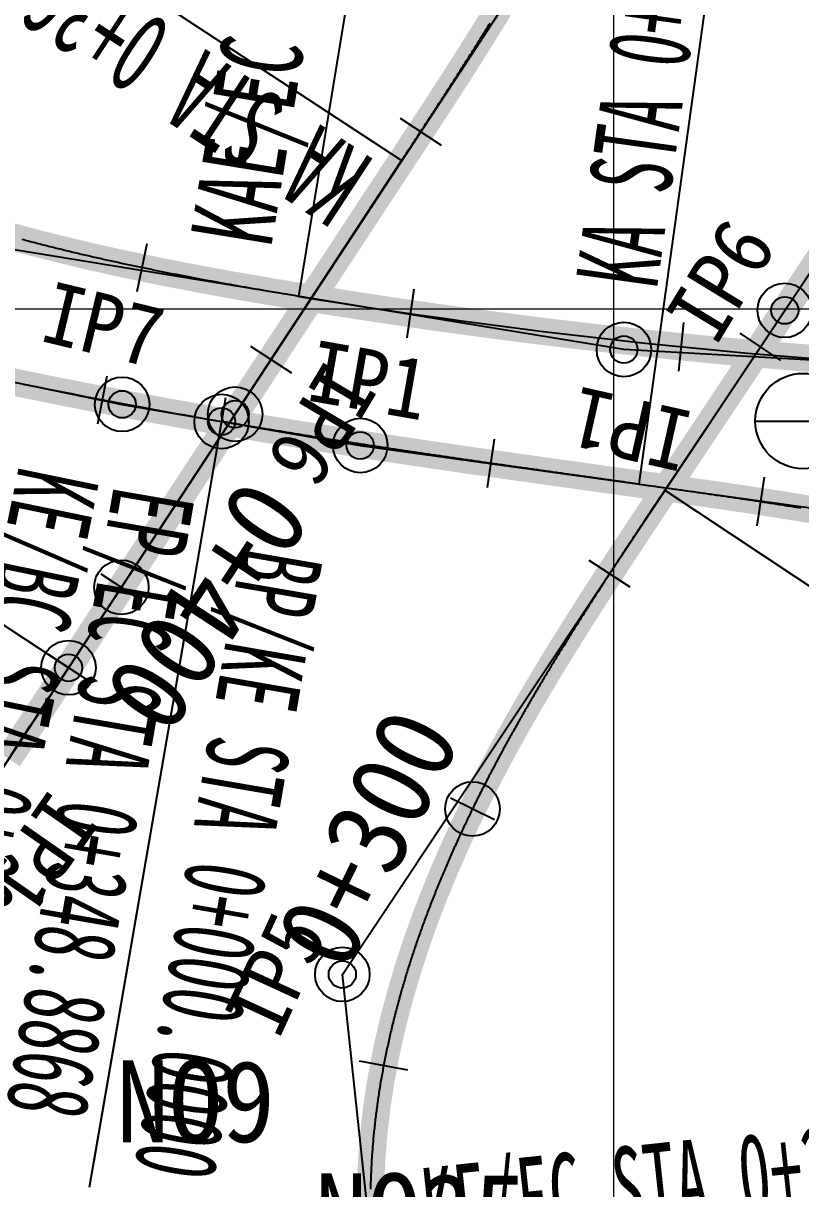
# Model space of a CAD drawing. Header units: metres. Extents: x 222706 to 224249, y 221324 to 222332.
# Drawn here: x 223063.9 to 223121, y 221839 to 221924.6 of the extents above; entities that cross this region are included whole.
import ezdxf
from ezdxf.enums import TextEntityAlignment as Align

# ---------------------------------------------------------------- set-up
doc = ezdxf.new("R2010")
doc.units = ezdxf.units.M
for name, color, linetype in [('CA-ALGN-CNTL', 2, 'Continuous'), ('CA-ALGN-IPLN', 1, 'Continuous'), ('CA-ALGN-IPSM', 2, 'Continuous'), ('CA-ALGN-STSM', 2, 'Continuous'), ('CA-ALGN-SUBL', 1, 'Continuous'), ('CA-ALGN-SUBT', 2, 'Continuous'), ('CA-ALGN-TEXT', 3, 'Continuous'), ('CV-GRID-LINE', 1, 'Continuous'), ('CV-SURV-SYMB', 3, 'Continuous'), ('CV-SURV-TEXT', 3, 'Continuous')]:
    doc.layers.add(name, color=color, linetype=linetype)
doc.styles.add('GTXT', font='DotumChe.ttf')
doc.styles.add('Han_Romanstyle', font='DotumChe.ttf')

# ---------------------------------------------------------------- blocks, each defined once
blk = doc.blocks.new('CASTAMS')
blk.add_line((0, -1.5), (0, 1.5))
at = {"style": 'GTXT', "flags": 1}
for tag, p in [('STA_DST', (0, -3.625)), ('XSEC_DAT', (0, -6.855))]:
    blk.add_attdef(tag, text='', height=2.5, dxfattribs=at).set_placement(p, align=Align.MIDDLE)

msp = doc.modelspace()

# ---------------------------------------------------------------- linework, layer by layer
at = {"layer": 'CA-ALGN-CNTL'}
for p, q in [((223111.022, 221890.32), (223128.588, 221916.705)), ((223091.7, 221914.505), (223067.263, 221877.277))]:
    msp.add_line(p, q, dxfattribs=at)
at = {"layer": 'CA-ALGN-CNTL', "const_width": 2}
for points in [[(223099.501, 221926.757), (223098.465, 221925.046), (223097.412, 221923.346), (223096.345, 221921.654), (223095.266, 221919.97), (223094.179, 221918.292), (223093.085, 221916.617), (223091.989, 221914.944), (223091.7, 221914.505), (223067.263, 221877.277)], [(223089.413, 221837.068), (223089.414, 221839.068), (223089.495, 221841.066), (223089.653, 221843.059), (223089.886, 221845.046), (223090.19, 221847.022), (223090.561, 221848.988), (223090.998, 221850.939), (223091.496, 221852.876), (223092.052, 221854.797), (223092.664, 221856.701), (223093.327, 221858.588), (223094.039, 221860.457), (223094.796, 221862.308), (223095.597, 221864.141), (223096.436, 221865.956), (223097.312, 221867.754), (223098.222, 221869.535), (223099.163, 221871.3), (223100.131, 221873.05), (223101.125, 221874.785), (223102.142, 221876.507), (223103.179, 221878.218), (223104.233, 221879.917), (223105.302, 221881.607), (223106.384, 221883.29), (223107.476, 221884.965), (223108.576, 221886.636), (223109.68, 221888.303), (223110.788, 221889.968), (223111.022, 221890.32), (223128.588, 221916.705)], [(223122.152, 221899.949), (223120.158, 221900.11), (223118.165, 221900.279), (223116.173, 221900.457), (223114.182, 221900.644), (223112.192, 221900.84), (223110.202, 221901.044), (223108.214, 221901.257), (223106.226, 221901.479), (223104.239, 221901.709), (223102.254, 221901.949), (223100.269, 221902.197), (223098.286, 221902.453), (223096.303, 221902.719), (223094.322, 221902.993), (223092.342, 221903.276), (223090.364, 221903.567), (223088.386, 221903.868), (223086.41, 221904.177), (223084.436, 221904.494), (223084.169, 221904.538), (223082.196, 221904.865), (223080.225, 221905.204), (223078.256, 221905.555), (223076.29, 221905.92), (223074.327, 221906.302), (223072.367, 221906.701), (223070.412, 221907.121), (223068.461, 221907.563), (223066.516, 221908.029), (223064.577, 221908.52), (223062.646, 221909.039)], [(223061.441, 221898.628), (223063.398, 221898.219), (223063.947, 221898.105), (223065.907, 221897.706), (223067.869, 221897.316), (223069.832, 221896.934), (223071.797, 221896.56), (223073.763, 221896.195), (223075.731, 221895.838), (223077.7, 221895.49), (223078.495, 221895.352)], [(223078.495, 221895.352), (223080.467, 221895.016), (223082.44, 221894.687), (223084.414, 221894.366), (223086.389, 221894.052), (223088.365, 221893.744), (223090.342, 221893.441), (223092.32, 221893.144), (223094.298, 221892.852), (223096.277, 221892.564), (223098.257, 221892.279), (223100.237, 221891.998), (223102.218, 221891.718), (223104.198, 221891.441), (223106.179, 221891.165), (223108.16, 221890.89), (223109.119, 221890.757), (223111.1, 221890.482), (223113.08, 221890.204), (223115.06, 221889.921), (223117.039, 221889.629), (223119.016, 221889.327), (223120.991, 221889.012), (223122.963, 221888.681)], [(223067.263, 221877.277), (223066.165, 221875.606), (223065.066, 221873.935), (223063.965, 221872.265), (223062.863, 221870.596)]]:
    msp.add_lwpolyline(points, dxfattribs=at)
at = {"layer": 'CA-ALGN-CNTL'}
for points in [[(223091.7, 221914.505), (223091.894, 221914.8), (223092.064, 221915.059), (223092.214, 221915.288), (223092.346, 221915.489), (223092.463, 221915.668), (223092.568, 221915.828), (223092.663, 221915.973), (223092.752, 221916.108), (223092.835, 221916.235), (223092.915, 221916.357), (223092.992, 221916.474), (223093.066, 221916.587), (223093.137, 221916.697), (223093.207, 221916.804), (223093.276, 221916.909), (223093.345, 221917.014), (223093.413, 221917.119), (223093.482, 221917.223), (223093.55, 221917.328), (223093.618, 221917.433), (223093.687, 221917.537), (223093.755, 221917.642), (223093.823, 221917.747), (223093.892, 221917.851), (223093.96, 221917.956), (223094.028, 221918.061), (223094.096, 221918.166), (223094.165, 221918.27), (223094.233, 221918.375), (223094.301, 221918.48), (223094.369, 221918.585), (223094.437, 221918.69), (223094.505, 221918.794), (223094.573, 221918.899), (223094.641, 221919.004), (223094.709, 221919.109), (223094.777, 221919.214), (223094.845, 221919.319), (223094.913, 221919.424), (223094.981, 221919.529), (223095.048, 221919.634), (223095.116, 221919.739), (223095.184, 221919.844), (223095.252, 221919.949), (223095.319, 221920.054), (223095.387, 221920.159), (223095.455, 221920.264), (223095.522, 221920.369), (223095.59, 221920.475), (223095.657, 221920.58), (223095.725, 221920.685), (223095.792, 221920.79), (223095.86, 221920.896), (223095.927, 221921.001), (223095.994, 221921.106), (223096.062, 221921.212), (223096.129, 221921.317), (223096.196, 221921.422), (223096.263, 221921.528), (223096.33, 221921.633), (223096.397, 221921.739), (223096.464, 221921.844), (223096.531, 221921.95), (223096.598, 221922.055), (223096.665, 221922.161), (223096.732, 221922.267), (223096.799, 221922.372), (223096.866, 221922.478), (223096.932, 221922.584), (223096.999, 221922.689), (223097.065, 221922.795), (223097.132, 221922.901), (223097.199, 221923.007), (223097.265, 221923.113), (223097.331, 221923.219), (223097.398, 221923.325), (223097.464, 221923.431), (223097.53, 221923.537), (223097.596, 221923.643), (223097.662, 221923.749), (223097.728, 221923.855), (223097.794, 221923.961), (223097.86, 221924.067), (223097.926, 221924.174), (223097.992, 221924.28), (223098.058, 221924.386), (223098.123, 221924.493), (223098.189, 221924.599)], [(223084.169, 221904.538), (223083.822, 221904.595), (223083.517, 221904.645), (223083.248, 221904.69), (223083.01, 221904.73), (223082.799, 221904.765), (223082.611, 221904.796), (223082.44, 221904.825), (223082.281, 221904.852), (223082.131, 221904.877), (223081.987, 221904.901), (223081.849, 221904.925), (223081.716, 221904.947), (223081.587, 221904.969), (223081.461, 221904.991), (223081.336, 221905.012), (223081.213, 221905.033), (223081.09, 221905.054), (223080.967, 221905.076), (223080.843, 221905.097), (223080.72, 221905.118), (223080.597, 221905.14), (223080.474, 221905.161), (223080.351, 221905.182), (223080.228, 221905.204), (223080.104, 221905.226), (223079.981, 221905.247), (223079.858, 221905.269), (223079.735, 221905.29), (223079.612, 221905.312), (223079.489, 221905.334), (223079.366, 221905.356), (223079.243, 221905.378), (223079.12, 221905.4), (223078.997, 221905.422), (223078.874, 221905.444), (223078.751, 221905.466), (223078.628, 221905.488), (223078.505, 221905.51), (223078.382, 221905.533), (223078.259, 221905.555), (223078.136, 221905.577), (223078.013, 221905.6), (223077.89, 221905.622), (223077.767, 221905.645), (223077.644, 221905.667), (223077.521, 221905.69), (223077.398, 221905.713), (223077.275, 221905.736), (223077.152, 221905.759), (223077.029, 221905.781), (223076.906, 221905.804), (223076.784, 221905.828), (223076.661, 221905.851), (223076.538, 221905.874), (223076.415, 221905.897), (223076.292, 221905.92), (223076.169, 221905.944), (223076.047, 221905.967), (223075.924, 221905.991), (223075.801, 221906.014), (223075.678, 221906.038), (223075.556, 221906.061), (223075.433, 221906.085), (223075.31, 221906.109), (223075.188, 221906.133), (223075.065, 221906.157), (223074.942, 221906.181), (223074.82, 221906.205), (223074.697, 221906.229), (223074.574, 221906.253), (223074.452, 221906.278), (223074.329, 221906.302), (223074.206, 221906.326), (223074.084, 221906.351), (223073.961, 221906.376), (223073.839, 221906.4), (223073.716, 221906.425), (223073.594, 221906.45), (223073.471, 221906.475), (223073.349, 221906.5), (223073.226, 221906.525), (223073.104, 221906.55), (223072.981, 221906.575), (223072.859, 221906.6), (223072.737, 221906.625), (223072.614, 221906.651), (223072.492, 221906.676), (223072.369, 221906.702), (223072.247, 221906.728), (223072.125, 221906.753), (223072.002, 221906.779), (223071.88, 221906.805), (223071.758, 221906.831), (223071.636, 221906.857), (223071.513, 221906.883), (223071.391, 221906.909), (223071.269, 221906.936), (223071.147, 221906.962), (223071.025, 221906.988), (223070.902, 221907.015), (223070.78, 221907.041), (223070.658, 221907.068), (223070.536, 221907.095), (223070.414, 221907.122), (223070.292, 221907.149), (223070.17, 221907.176), (223070.048, 221907.203), (223069.926, 221907.23), (223069.804, 221907.257), (223069.682, 221907.285), (223069.56, 221907.312), (223069.438, 221907.34), (223069.316, 221907.368), (223069.194, 221907.395), (223069.072, 221907.423), (223068.951, 221907.451), (223068.829, 221907.479), (223068.707, 221907.507), (223068.585, 221907.535), (223068.463, 221907.564), (223068.342, 221907.592), (223068.22, 221907.621), (223068.098, 221907.649), (223067.977, 221907.678), (223067.855, 221907.707), (223067.733, 221907.735), (223067.612, 221907.764), (223067.49, 221907.793), (223067.369, 221907.823), (223067.247, 221907.852), (223067.126, 221907.881), (223067.004, 221907.911), (223066.883, 221907.94), (223066.761, 221907.97), (223066.64, 221908), (223066.518, 221908.029), (223066.397, 221908.059), (223066.276, 221908.089), (223066.154, 221908.119), (223066.033, 221908.15), (223065.912, 221908.18), (223065.791, 221908.21), (223065.669, 221908.241), (223065.548, 221908.272), (223065.427, 221908.302), (223065.306, 221908.333), (223065.185, 221908.364), (223065.064, 221908.395), (223064.943, 221908.426), (223064.822, 221908.458), (223064.701, 221908.489), (223064.58, 221908.521), (223064.459, 221908.552), (223064.338, 221908.584), (223064.217, 221908.616), (223064.096, 221908.648), (223063.975, 221908.68), (223063.855, 221908.712)], [(223109.119, 221890.757), (223108.77, 221890.806), (223108.462, 221890.848), (223108.192, 221890.886), (223107.953, 221890.919), (223107.741, 221890.948), (223107.552, 221890.975), (223107.38, 221890.998), (223107.22, 221891.021), (223107.069, 221891.042), (223106.925, 221891.062), (223106.786, 221891.081), (223106.653, 221891.099), (223106.523, 221891.117), (223106.396, 221891.135), (223106.271, 221891.152), (223106.147, 221891.17), (223106.023, 221891.187), (223105.9, 221891.204), (223105.776, 221891.221), (223105.652, 221891.239), (223105.528, 221891.256), (223105.404, 221891.273), (223105.281, 221891.29), (223105.157, 221891.308), (223105.033, 221891.325), (223104.909, 221891.342), (223104.785, 221891.359), (223104.662, 221891.377), (223104.538, 221891.394), (223104.414, 221891.411), (223104.29, 221891.428), (223104.166, 221891.446), (223104.043, 221891.463), (223103.919, 221891.48), (223103.795, 221891.498), (223103.671, 221891.515), (223103.547, 221891.532), (223103.424, 221891.549), (223103.3, 221891.567), (223103.176, 221891.584), (223103.052, 221891.601), (223102.928, 221891.619), (223102.805, 221891.636), (223102.681, 221891.653), (223102.557, 221891.671), (223102.433, 221891.688), (223102.309, 221891.706), (223102.186, 221891.723), (223102.062, 221891.74), (223101.938, 221891.758), (223101.814, 221891.775), (223101.691, 221891.793), (223101.567, 221891.81), (223101.443, 221891.827), (223101.319, 221891.845), (223101.195, 221891.862), (223101.072, 221891.88), (223100.948, 221891.897), (223100.824, 221891.915), (223100.7, 221891.932), (223100.577, 221891.95), (223100.453, 221891.967), (223100.329, 221891.985), (223100.205, 221892.002), (223100.081, 221892.02), (223099.958, 221892.037), (223099.834, 221892.055), (223099.71, 221892.072), (223099.586, 221892.09), (223099.463, 221892.108), (223099.339, 221892.125), (223099.215, 221892.143), (223099.091, 221892.16), (223098.968, 221892.178), (223098.844, 221892.196), (223098.72, 221892.213), (223098.596, 221892.231), (223098.473, 221892.249), (223098.349, 221892.266), (223098.225, 221892.284), (223098.101, 221892.302), (223097.978, 221892.319), (223097.854, 221892.337), (223097.73, 221892.355), (223097.607, 221892.373), (223097.483, 221892.39), (223097.359, 221892.408), (223097.235, 221892.426), (223097.112, 221892.444), (223096.988, 221892.461), (223096.864, 221892.479), (223096.74, 221892.497), (223096.617, 221892.515), (223096.493, 221892.533), (223096.369, 221892.551), (223096.246, 221892.569), (223096.122, 221892.587), (223095.998, 221892.604), (223095.874, 221892.622), (223095.751, 221892.64), (223095.627, 221892.658), (223095.503, 221892.676), (223095.38, 221892.694), (223095.256, 221892.712), (223095.132, 221892.73), (223095.009, 221892.748), (223094.885, 221892.766), (223094.761, 221892.784), (223094.637, 221892.803), (223094.514, 221892.821), (223094.39, 221892.839), (223094.266, 221892.857), (223094.143, 221892.875), (223094.019, 221892.893), (223093.895, 221892.911), (223093.772, 221892.93), (223093.648, 221892.948), (223093.524, 221892.966), (223093.401, 221892.984), (223093.277, 221893.003), (223093.153, 221893.021), (223093.03, 221893.039), (223092.906, 221893.058), (223092.783, 221893.076), (223092.659, 221893.094), (223092.535, 221893.113), (223092.412, 221893.131), (223092.288, 221893.149), (223092.164, 221893.168), (223092.041, 221893.186), (223091.917, 221893.205), (223091.793, 221893.223), (223091.67, 221893.242), (223091.546, 221893.26), (223091.423, 221893.279), (223091.299, 221893.297), (223091.175, 221893.316), (223091.052, 221893.334), (223090.928, 221893.353), (223090.805, 221893.372), (223090.681, 221893.39), (223090.557, 221893.409), (223090.434, 221893.428), (223090.31, 221893.446), (223090.187, 221893.465), (223090.063, 221893.484), (223089.939, 221893.503), (223089.816, 221893.522), (223089.692, 221893.54), (223089.569, 221893.559), (223089.445, 221893.578), (223089.322, 221893.597), (223089.198, 221893.616), (223089.074, 221893.635), (223088.951, 221893.654), (223088.827, 221893.673), (223088.704, 221893.692), (223088.58, 221893.711), (223088.457, 221893.73), (223088.333, 221893.749), (223088.21, 221893.768), (223088.086, 221893.787), (223087.963, 221893.806), (223087.839, 221893.825), (223087.715, 221893.844), (223087.592, 221893.864), (223087.468, 221893.883), (223087.345, 221893.902), (223087.221, 221893.921), (223087.098, 221893.941), (223086.974, 221893.96), (223086.851, 221893.979), (223086.727, 221893.999), (223086.604, 221894.018), (223086.48, 221894.037), (223086.357, 221894.057), (223086.234, 221894.076), (223086.11, 221894.096), (223085.987, 221894.115), (223085.863, 221894.135), (223085.74, 221894.154), (223085.616, 221894.174), (223085.493, 221894.194), (223085.369, 221894.213), (223085.246, 221894.233), (223085.122, 221894.253), (223084.999, 221894.272), (223084.876, 221894.292), (223084.752, 221894.312), (223084.629, 221894.332), (223084.505, 221894.351), (223084.382, 221894.371), (223084.258, 221894.391), (223084.135, 221894.411), (223084.012, 221894.431), (223083.888, 221894.451), (223083.765, 221894.471), (223083.641, 221894.491), (223083.518, 221894.511), (223083.395, 221894.531), (223083.271, 221894.551), (223083.148, 221894.571), (223083.025, 221894.591), (223082.901, 221894.612), (223082.778, 221894.632), (223082.655, 221894.652), (223082.531, 221894.672), (223082.408, 221894.693), (223082.284, 221894.713), (223082.161, 221894.733), (223082.038, 221894.754), (223081.915, 221894.774), (223081.791, 221894.794), (223081.668, 221894.815), (223081.545, 221894.835), (223081.421, 221894.856), (223081.298, 221894.876), (223081.173, 221894.897), (223081.047, 221894.918), (223080.918, 221894.94), (223080.785, 221894.962), (223080.647, 221894.986), (223080.503, 221895.01), (223080.353, 221895.035), (223080.194, 221895.062), (223080.023, 221895.091), (223079.836, 221895.123), (223079.628, 221895.158), (223079.394, 221895.198), (223079.13, 221895.243), (223078.832, 221895.294), (223078.495, 221895.352)], [(223111.022, 221890.32), (223110.827, 221890.027), (223110.655, 221889.768), (223110.503, 221889.541), (223110.37, 221889.34), (223110.251, 221889.162), (223110.146, 221889.003), (223110.049, 221888.858), (223109.96, 221888.724), (223109.876, 221888.597), (223109.795, 221888.476), (223109.718, 221888.359), (223109.643, 221888.247), (223109.571, 221888.138), (223109.5, 221888.031), (223109.43, 221887.926), (223109.361, 221887.822), (223109.292, 221887.717), (223109.223, 221887.613), (223109.154, 221887.509), (223109.085, 221887.405), (223109.016, 221887.301), (223108.947, 221887.196), (223108.878, 221887.092), (223108.809, 221886.988), (223108.74, 221886.884), (223108.671, 221886.779), (223108.602, 221886.675), (223108.533, 221886.571), (223108.464, 221886.467), (223108.395, 221886.362), (223108.326, 221886.258), (223108.258, 221886.154), (223108.189, 221886.049), (223108.12, 221885.945), (223108.051, 221885.84), (223107.983, 221885.736), (223107.914, 221885.632), (223107.845, 221885.527), (223107.777, 221885.423), (223107.708, 221885.318), (223107.639, 221885.214), (223107.571, 221885.109), (223107.502, 221885.005), (223107.434, 221884.9), (223107.365, 221884.795), (223107.297, 221884.691), (223107.228, 221884.586), (223107.16, 221884.482), (223107.092, 221884.377), (223107.023, 221884.272), (223106.955, 221884.167), (223106.887, 221884.063), (223106.819, 221883.958), (223106.751, 221883.853), (223106.682, 221883.748), (223106.614, 221883.644), (223106.546, 221883.539), (223106.478, 221883.434), (223106.41, 221883.329), (223106.342, 221883.224), (223106.274, 221883.119), (223106.207, 221883.014), (223106.139, 221882.909), (223106.071, 221882.804), (223106.003, 221882.699), (223105.936, 221882.594), (223105.868, 221882.489), (223105.8, 221882.384), (223105.733, 221882.279), (223105.665, 221882.173), (223105.598, 221882.068), (223105.53, 221881.963), (223105.463, 221881.858), (223105.396, 221881.752), (223105.328, 221881.647), (223105.261, 221881.542), (223105.194, 221881.436), (223105.127, 221881.331), (223105.06, 221881.225), (223104.993, 221881.12), (223104.926, 221881.014), (223104.859, 221880.909), (223104.792, 221880.803), (223104.725, 221880.697), (223104.658, 221880.592), (223104.592, 221880.486), (223104.525, 221880.38), (223104.458, 221880.274), (223104.392, 221880.169), (223104.325, 221880.063), (223104.259, 221879.957), (223104.192, 221879.851), (223104.126, 221879.745), (223104.06, 221879.639), (223103.994, 221879.533), (223103.928, 221879.427), (223103.862, 221879.321), (223103.796, 221879.215), (223103.73, 221879.108), (223103.664, 221879.002), (223103.598, 221878.896), (223103.532, 221878.79), (223103.466, 221878.683), (223103.401, 221878.577), (223103.335, 221878.471), (223103.27, 221878.364), (223103.204, 221878.258), (223103.139, 221878.151), (223103.074, 221878.044), (223103.008, 221877.938), (223102.943, 221877.831), (223102.878, 221877.724), (223102.813, 221877.618), (223102.748, 221877.511), (223102.683, 221877.404), (223102.619, 221877.297), (223102.554, 221877.19), (223102.489, 221877.083), (223102.425, 221876.976), (223102.36, 221876.869), (223102.296, 221876.762), (223102.231, 221876.655), (223102.167, 221876.547), (223102.103, 221876.44), (223102.039, 221876.333), (223101.975, 221876.226), (223101.911, 221876.118), (223101.847, 221876.011), (223101.783, 221875.903), (223101.72, 221875.796), (223101.656, 221875.688), (223101.592, 221875.58), (223101.529, 221875.473), (223101.466, 221875.365), (223101.402, 221875.257), (223101.339, 221875.149), (223101.276, 221875.041), (223101.213, 221874.933), (223101.15, 221874.825), (223101.087, 221874.717), (223101.024, 221874.609), (223100.962, 221874.501), (223100.899, 221874.393), (223100.837, 221874.285), (223100.774, 221874.176), (223100.712, 221874.068), (223100.65, 221873.96), (223100.588, 221873.851), (223100.526, 221873.743), (223100.464, 221873.634), (223100.402, 221873.525), (223100.34, 221873.417), (223100.279, 221873.308), (223100.217, 221873.199), (223100.156, 221873.09), (223100.094, 221872.981), (223100.033, 221872.872), (223099.972, 221872.763), (223099.911, 221872.654), (223099.85, 221872.545), (223099.789, 221872.436), (223099.728, 221872.327), (223099.668, 221872.217), (223099.607, 221872.108), (223099.547, 221871.999), (223099.486, 221871.889), (223099.426, 221871.78), (223099.366, 221871.67), (223099.306, 221871.56), (223099.246, 221871.451), (223099.186, 221871.341), (223099.127, 221871.231), (223099.067, 221871.121), (223099.008, 221871.011), (223098.948, 221870.901), (223098.889, 221870.791), (223098.83, 221870.681), (223098.771, 221870.571), (223098.712, 221870.46), (223098.653, 221870.35), (223098.595, 221870.24), (223098.536, 221870.129), (223098.478, 221870.019), (223098.419, 221869.908), (223098.361, 221869.798), (223098.303, 221869.687), (223098.245, 221869.576), (223098.187, 221869.465), (223098.13, 221869.354), (223098.072, 221869.244), (223098.015, 221869.133), (223097.957, 221869.021), (223097.9, 221868.91), (223097.843, 221868.799), (223097.786, 221868.688), (223097.729, 221868.577), (223097.672, 221868.465), (223097.616, 221868.354), (223097.559, 221868.242), (223097.503, 221868.131), (223097.447, 221868.019), (223097.391, 221867.907), (223097.335, 221867.795), (223097.279, 221867.684), (223097.223, 221867.572), (223097.168, 221867.46), (223097.112, 221867.348), (223097.057, 221867.236), (223097.002, 221867.123), (223096.947, 221867.011), (223096.892, 221866.899), (223096.837, 221866.787), (223096.783, 221866.674), (223096.728, 221866.562), (223096.674, 221866.449), (223096.62, 221866.336), (223096.566, 221866.224), (223096.512, 221866.111), (223096.458, 221865.998), (223096.404, 221865.885), (223096.351, 221865.772), (223096.297, 221865.659), (223096.244, 221865.546), (223096.191, 221865.433), (223096.138, 221865.32), (223096.086, 221865.206), (223096.033, 221865.093), (223095.981, 221864.979), (223095.928, 221864.866), (223095.876, 221864.752), (223095.824, 221864.639), (223095.772, 221864.525), (223095.721, 221864.411), (223095.669, 221864.297), (223095.618, 221864.183), (223095.566, 221864.069), (223095.515, 221863.955), (223095.464, 221863.841), (223095.414, 221863.727), (223095.363, 221863.612), (223095.312, 221863.498), (223095.262, 221863.384), (223095.212, 221863.269), (223095.162, 221863.155), (223095.112, 221863.04), (223095.063, 221862.925), (223095.013, 221862.81), (223094.964, 221862.696), (223094.915, 221862.581), (223094.866, 221862.466), (223094.817, 221862.351), (223094.768, 221862.236), (223094.719, 221862.12), (223094.671, 221862.005), (223094.623, 221861.89), (223094.575, 221861.774), (223094.527, 221861.659), (223094.479, 221861.543), (223094.432, 221861.428), (223094.385, 221861.312), (223094.337, 221861.196), (223094.29, 221861.08), (223094.244, 221860.964), (223094.197, 221860.848), (223094.151, 221860.732), (223094.104, 221860.616), (223094.058, 221860.5), (223094.012, 221860.384), (223093.967, 221860.268), (223093.921, 221860.151), (223093.876, 221860.035), (223093.83, 221859.918), (223093.785, 221859.802), (223093.741, 221859.685), (223093.696, 221859.568), (223093.651, 221859.451), (223093.607, 221859.334), (223093.563, 221859.217), (223093.519, 221859.1), (223093.475, 221858.983), (223093.432, 221858.866), (223093.388, 221858.749), (223093.345, 221858.632), (223093.302, 221858.514), (223093.26, 221858.397), (223093.217, 221858.279), (223093.175, 221858.162), (223093.132, 221858.044), (223093.09, 221857.926), (223093.049, 221857.809), (223093.007, 221857.691), (223092.965, 221857.573), (223092.924, 221857.455), (223092.883, 221857.337), (223092.842, 221857.219), (223092.802, 221857.1), (223092.761, 221856.982), (223092.721, 221856.864), (223092.681, 221856.745), (223092.641, 221856.627), (223092.602, 221856.508), (223092.562, 221856.39), (223092.523, 221856.271), (223092.484, 221856.152), (223092.445, 221856.033), (223092.406, 221855.915), (223092.368, 221855.796), (223092.33, 221855.677), (223092.292, 221855.557), (223092.254, 221855.438), (223092.217, 221855.319), (223092.179, 221855.2), (223092.142, 221855.08), (223092.105, 221854.961), (223092.069, 221854.842), (223092.032, 221854.722), (223091.996, 221854.602), (223091.96, 221854.483), (223091.924, 221854.363), (223091.888, 221854.243), (223091.853, 221854.123), (223091.818, 221854.003), (223091.783, 221853.883), (223091.748, 221853.763), (223091.713, 221853.643), (223091.679, 221853.523), (223091.645, 221853.403), (223091.611, 221853.282), (223091.578, 221853.162), (223091.544, 221853.041), (223091.511, 221852.921), (223091.478, 221852.8), (223091.445, 221852.68), (223091.413, 221852.559), (223091.381, 221852.438), (223091.349, 221852.317), (223091.317, 221852.197), (223091.285, 221852.076), (223091.254, 221851.955), (223091.223, 221851.834), (223091.192, 221851.712), (223091.161, 221851.591), (223091.131, 221851.47), (223091.101, 221851.349), (223091.071, 221851.227), (223091.041, 221851.106), (223091.012, 221850.984), (223090.982, 221850.863), (223090.953, 221850.741), (223090.925, 221850.62), (223090.896, 221850.498), (223090.868, 221850.376), (223090.84, 221850.254), (223090.812, 221850.133), (223090.785, 221850.011), (223090.758, 221849.889), (223090.731, 221849.767), (223090.704, 221849.644), (223090.677, 221849.522), (223090.651, 221849.4), (223090.625, 221849.278), (223090.599, 221849.156), (223090.574, 221849.033), (223090.548, 221848.911), (223090.523, 221848.788), (223090.499, 221848.666), (223090.474, 221848.543), (223090.45, 221848.421), (223090.426, 221848.298), (223090.402, 221848.175), (223090.379, 221848.052), (223090.356, 221847.93), (223090.333, 221847.807), (223090.31, 221847.684), (223090.288, 221847.561), (223090.265, 221847.438), (223090.243, 221847.315), (223090.222, 221847.192), (223090.2, 221847.069), (223090.179, 221846.945), (223090.159, 221846.822), (223090.138, 221846.699), (223090.118, 221846.575), (223090.098, 221846.452), (223090.078, 221846.329), (223090.058, 221846.205), (223090.039, 221846.082), (223090.02, 221845.958), (223090.001, 221845.835), (223089.983, 221845.711), (223089.965, 221845.587), (223089.947, 221845.464), (223089.929, 221845.34), (223089.912, 221845.216), (223089.895, 221845.092), (223089.878, 221844.968), (223089.862, 221844.844), (223089.846, 221844.72), (223089.83, 221844.597), (223089.814, 221844.472), (223089.799, 221844.348), (223089.784, 221844.224), (223089.769, 221844.1), (223089.754, 221843.976), (223089.74, 221843.852), (223089.726, 221843.728), (223089.713, 221843.603), (223089.699, 221843.479), (223089.686, 221843.355), (223089.673, 221843.231), (223089.661, 221843.106), (223089.649, 221842.982), (223089.637, 221842.857), (223089.625, 221842.733), (223089.614, 221842.608), (223089.603, 221842.484), (223089.592, 221842.359), (223089.581, 221842.235), (223089.571, 221842.11), (223089.561, 221841.986), (223089.552, 221841.861), (223089.543, 221841.736), (223089.534, 221841.612), (223089.525, 221841.487), (223089.517, 221841.362), (223089.508, 221841.238), (223089.501, 221841.113), (223089.493, 221840.988), (223089.486, 221840.863), (223089.479, 221840.738), (223089.473, 221840.614), (223089.466, 221840.489), (223089.46, 221840.364), (223089.455, 221840.239), (223089.449, 221840.114), (223089.444, 221839.989), (223089.44, 221839.864), (223089.435, 221839.74), (223089.431, 221839.615), (223089.427, 221839.49), (223089.424, 221839.365), (223089.421, 221839.24), (223089.418, 221839.115), (223089.415, 221838.99)], [(223109.119, 221890.757), (223109.468, 221890.709), (223109.775, 221890.666), (223110.046, 221890.628), (223110.285, 221890.595), (223110.496, 221890.566), (223110.686, 221890.539), (223110.858, 221890.516), (223111.017, 221890.493), (223111.168, 221890.472), (223111.312, 221890.452), (223111.451, 221890.433), (223111.585, 221890.414), (223111.714, 221890.396), (223111.841, 221890.378), (223111.966, 221890.361), (223112.09, 221890.343), (223112.214, 221890.326), (223112.338, 221890.309), (223112.461, 221890.291), (223112.585, 221890.274), (223112.709, 221890.256), (223112.833, 221890.239), (223112.956, 221890.221), (223113.08, 221890.204), (223113.204, 221890.186), (223113.328, 221890.169), (223113.452, 221890.151), (223113.575, 221890.134), (223113.699, 221890.116), (223113.823, 221890.098), (223113.947, 221890.081), (223114.07, 221890.063), (223114.194, 221890.045), (223114.318, 221890.027), (223114.441, 221890.01), (223114.565, 221889.992), (223114.689, 221889.974), (223114.813, 221889.956), (223114.936, 221889.938), (223115.06, 221889.92), (223115.184, 221889.902), (223115.307, 221889.884), (223115.431, 221889.866), (223115.555, 221889.848), (223115.679, 221889.83), (223115.802, 221889.812), (223115.926, 221889.794), (223116.05, 221889.776), (223116.173, 221889.758), (223116.297, 221889.739), (223116.421, 221889.721), (223116.544, 221889.703), (223116.668, 221889.684), (223116.791, 221889.666), (223116.915, 221889.648), (223117.039, 221889.629), (223117.162, 221889.61), (223117.286, 221889.592), (223117.41, 221889.573), (223117.533, 221889.555), (223117.657, 221889.536), (223117.78, 221889.517), (223117.904, 221889.498), (223118.027, 221889.479), (223118.151, 221889.461), (223118.275, 221889.442), (223118.398, 221889.423), (223118.522, 221889.404), (223118.645, 221889.385), (223118.769, 221889.365), (223118.892, 221889.346), (223119.016, 221889.327), (223119.139, 221889.308), (223119.263, 221889.288), (223119.386, 221889.269), (223119.51, 221889.249), (223119.633, 221889.23), (223119.757, 221889.21), (223119.88, 221889.191), (223120.004, 221889.171), (223120.127, 221889.151), (223120.25, 221889.132), (223120.374, 221889.112), (223120.497, 221889.092), (223120.621, 221889.072), (223120.744, 221889.052), (223120.867, 221889.032), (223120.991, 221889.012)]]:
    msp.add_lwpolyline(points, dxfattribs=at)
for centre, radius, start, end in [((223157.683, 222353.56), 455, 260.70209, 266.78045), ((223157.683, 222353.56), 465, 258.37055, 260.19499), ((220896.638, 223302.128), 2596.5, 326.112733, 326.718132)]:
    msp.add_arc(centre, radius, start, end, dxfattribs=at)
at = {"layer": 'CA-ALGN-IPLN'}
for points in [[(223132.129, 221899.278), (223108.01, 221900.635), (223036.663, 221912.315), (222980.818, 221994.083), (223117.071, 222030.591), (223110.438, 221943.05), (223079.482, 221895.891), (223067.263, 221877.277)], [(223078.495, 221895.352), (223088.668, 221893.594), (223153.849, 221884.553), (223208.085, 221820.409), (223096.118, 221772.534), (223087.351, 221854.764), (223119.805, 221903.512), (223128.588, 221916.705)], [(223067.263, 221877.277), (223059.736, 221865.81), (223030.629, 221822.474), (222964.281, 221794.706), (222927.743, 221891.75), (222995.2, 221914.391), (223053.315, 221900.293), (223071.199, 221896.613), (223078.495, 221895.352)]]:
    msp.add_lwpolyline(points, dxfattribs=at)
at = {"layer": 'CA-ALGN-IPSM'}
for centre, radius in [((223108.01, 221900.635), 2), ((223108.01, 221900.635), 1), ((223071.199, 221896.613), 2), ((223079.482, 221895.891), 2), ((223071.199, 221896.613), 1), ((223078.495, 221895.352), 2), ((223078.495, 221895.352), 1), ((223079.482, 221895.891), 1), ((223067.263, 221877.277), 2), ((223067.263, 221877.277), 2), ((223067.263, 221877.277), 1), ((223067.263, 221877.277), 1)]:
    msp.add_circle(centre, radius, dxfattribs=at)
at = {"layer": 'CA-ALGN-STSM'}
for centre in [(223078.495, 221895.352), (223078.495, 221895.352), (223078.495, 221895.352), (223078.495, 221895.352), (223071.141, 221883.184), (223071.141, 221883.184), (223067.263, 221877.277), (223067.263, 221877.277), (223067.263, 221877.277), (223067.263, 221877.277), (223096.896, 221866.91), (223096.896, 221866.91)]:
    msp.add_circle(centre, 2, dxfattribs=at)
at = {"layer": 'CA-ALGN-SUBL'}
for p, q in [((223084.169, 221904.538), (223094.47, 221967.452)), ((223084.169, 221904.538), (223094.47, 221967.452)), ((223109.119, 221890.757), (223116.873, 221946.659)), ((223091.7, 221914.505), (223054.191, 221939.127)), ((223067.263, 221877.277), (223017.369, 221910.029)), ((223067.263, 221877.277), (223024.047, 221905.646)), ((223067.263, 221877.277), (223025.767, 221904.517)), ((223078.495, 221895.352), (223068.777, 221839.116)), ((223078.495, 221895.352), (223069.084, 221840.895)), ((223111.022, 221890.32), (223160.142, 221857.619))]:
    msp.add_line(p, q, dxfattribs=at)
at = {"layer": 'CA-ALGN-SUBT'}
for centre, radius in [((223119.805, 221903.512), 2), ((223119.805, 221903.512), 1), ((223078.495, 221895.352), 2), ((223078.495, 221895.352), 1), ((223088.668, 221893.594), 2), ((223088.668, 221893.594), 1), ((223087.351, 221854.764), 2), ((223087.351, 221854.764), 1)]:
    msp.add_circle(centre, radius, dxfattribs=at)
at = {"layer": 'CV-GRID-LINE', "lineweight": 0}
for p, q in [((223107.233, 222203.629), (223107.233, 221503.629)), ((222707.233, 221903.629), (223507.233, 221903.629))]:
    msp.add_line(p, q, dxfattribs=at)
at = {"layer": 'CV-SURV-SYMB'}
msp.add_line((223117.648, 221895.388), (223124.648, 221895.388), dxfattribs=at)
msp.add_circle((223121.148, 221895.388), 3.5, dxfattribs=at)

# ---------------------------------------------------------------- block references
at = {"layer": 'CA-ALGN-STSM', "yscale": 1.200000000011642, "zscale": 1.2}
for p, xscale, rotation in [((223093.09, 221916.624), 1.200000000008728, 236.7909659605808), ((223072.631, 221906.646), 1.199999999997476, 168.2625826976592), ((223092.342, 221903.276), 1.200000000014787, 171.7434565835099), ((223112.192, 221900.84), 1.200000000008325, 174.2619523862284), ((223118.025, 221900.839), 1.199999999988149, 56.34654221562756), ((223082.116, 221899.904), 1.200000000000603, 236.7181285439076), ((223069.753, 221896.949), 1.199999999985097, 349.0999800100081), ((223078.495, 221895.352), 1.200000000001339, 350.1949865496214), ((223098.257, 221892.279), 1.200000000006335, 351.8635464358941), ((223118.059, 221889.475), 1.200000000012022, 351.313506662391), ((223106.961, 221884.177), 1.199999999996232, 56.89952586000866), ((223071.141, 221883.184), 1.200000000000603, 236.7181285439076), ((223067.263, 221877.277), 1.199999999988992, 236.7181316037372), ((223096.896, 221866.91), 1.19999999999408, 63.98287673612311), ((223090.378, 221848.064), 1.199999999988836, 79.22511397727126)]:
    msp.add_blockref('CASTAMS', p, dxfattribs=dict(at, xscale=xscale, rotation=rotation))

# ---------------------------------------------------------------- texts
at = {"layer": 'CA-ALGN-SUBT', "style": 'Han_Romanstyle'}
for s, rotation, width, p in [('KAE/EC STA 0+048.2698', 80.70209, 0.65, (223082.121, 221908.045)), ('KA STA 0+030.9677', 82.10286, 0.6, (223110.424, 221904.994)), ('KA STA 0+362.5344', 146.71813, 0.65, (223089.85, 221914.466)), ('KE/BC STA 0+334.0801', 258.37055, 0.6, (223063.651, 221892.213)), ('EP/EC STA 0+348.8868', 260.19499, 0.6, (223070.609, 221890.745)), ('BP/KE STA 0+000.0000', 260.19499, 0.6, (223080.011, 221886.258)), ('KE/EC STA 0+264.9413', 6.08576, 0.6, (223093.611, 221834.538))]:
    msp.add_text(s, height=6, rotation=rotation, dxfattribs=dict(at, width=width)).set_placement(p)
at = {"layer": 'CA-ALGN-TEXT', "style": 'Han_Romanstyle'}
for s, height, rotation, p in [('IP6', 4.5, 58.62507, (223114.746, 221900.809)), ('IP7', 4.5, 346.40189, (223065.042, 221901.307)), ('IP1', 4.5, 350.07928, (223084.593, 221896.93)), ('IP6', 4.5, 239.2095, (223086.167, 221900.018)), ('IP1', 4.5, 167.2726, (223113.239, 221896.023)), ('0+400', 6, 236.71813, (223080.318, 221891.5)), ('0+300', 6, 63.98288, (223087.62, 221854.746)), ('IP1', 4.5, 235.14295, (223065.932, 221868.501)), ('IP5', 4.5, 65.25541, (223082.669, 221849.895))]:
    msp.add_text(s, height=height, rotation=rotation, dxfattribs=at).set_placement(p)
at = {"layer": 'CV-SURV-TEXT', "style": 'Han_Romanstyle'}
for s, p in [('NO9', (223070.771, 221842.445)), ('NO35', (223085.332, 221834.147))]:
    msp.add_text(s, height=6, dxfattribs=at).set_placement(p)

doc.saveas('drawing.dxf')
